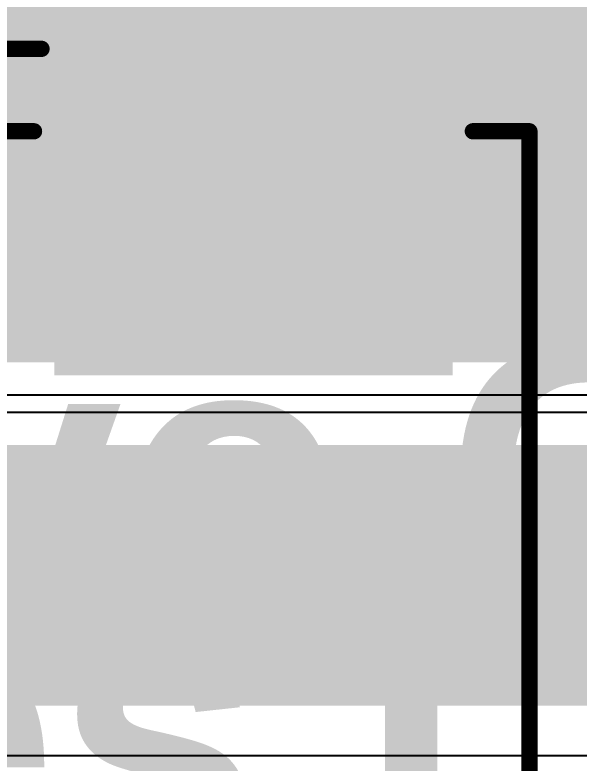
# Model space of a CAD drawing. Header units: inches. Extents: x -21 to 276, y -5 to 220.
# Drawn here: x 30.08 to 34.47, y 24.04 to 29.87 of the extents above; entities that cross this region are included whole.
import ezdxf

# ---------------------------------------------------------------- set-up
doc = ezdxf.new("R2010")
doc.units = ezdxf.units.IN
for name, color, linetype in [('Bottom Layer', 5, 'Continuous'), ('Bottom Overlay', 54, 'Continuous'), ('Bottom Paste', 16, 'Continuous'), ('Bottom Solder', 6, 'Continuous'), ('Top Layer', 1, 'Continuous'), ('Top Overlay', 2, 'Continuous')]:
    doc.layers.add(name, color=color, linetype=linetype)
doc.styles.add('Arial_Bold', font='', dxfattribs={"height": 0.2})
doc.styles.get('Arial_Bold').set_extended_font_data('Arial', bold=True)

# ---------------------------------------------------------------- blocks, each defined once
blk = doc.blocks.new('C____D_B_14')
at = {"layer": 'Bottom Layer'}
blk.add_hatch(color=5, dxfattribs=at).paths.add_polyline_path([(-4.25, 1.45), (-1.85, 1.45), (-1.85, -1.45), (-4.25, -1.45)])
at = {"layer": 'Bottom Paste'}
blk.add_hatch(color=16, dxfattribs=at).paths.add_polyline_path([(-4.25, 1.45), (-1.85, 1.45), (-1.85, -1.45), (-4.25, -1.45)])
at = {"layer": 'Bottom Solder'}
blk.add_hatch(color=6, dxfattribs=at).paths.add_polyline_path([(-4.3516, 1.5516), (-1.7484, 1.5516), (-1.7484, -1.5516), (-4.3516, -1.5516)])
at = {"layer": 'Bottom Overlay'}
for points in [[(3.65, 2.15, 0.127, 0.127, 0), (-3.65, 2.15, 0.127, 0.127, 0)], [(-3.65, 1.7094, 0.127, 0.127, 0), (-3.65, 2.15, 0.127, 0.127, 0)], [(-4.2926, -2.3876, 0.127, 0.127, 0), (-4.2926, -1.651, 0.127, 0.127, 0)], [(-3.65, -2.15, 0.127, 0.127, 0), (-3.65, -1.7094, 0.127, 0.127, 0)]]:
    blk.add_lwpolyline(points, format="xyseb", dxfattribs=at)
for points in [[(-3.6818, 2.15, 0.0635, 0.0635, 1), (-3.6183, 2.15, 0.0635, 0.0635, 1)], [(-3.6818, 2.15, 0.0635, 0.0635, 1), (-3.6183, 2.15, 0.0635, 0.0635, 1)], [(-3.6818, 1.7094, 0.0635, 0.0635, 1), (-3.6183, 1.7094, 0.0635, 0.0635, 1)], [(-4.3243, -1.651, 0.0635, 0.0635, 1), (-4.2608, -1.651, 0.0635, 0.0635, 1)], [(-3.6818, -1.7094, 0.0635, 0.0635, 1), (-3.6183, -1.7094, 0.0635, 0.0635, 1)]]:
    blk.add_lwpolyline(points, format="xyseb", close=True, dxfattribs=at)

msp = doc.modelspace()

# ---------------------------------------------------------------- hatches: boundary and pattern name
at = {"layer": 'Bottom Layer'}
msp.add_hatch(color=5, dxfattribs=at).paths.add_polyline_path([(25.4384, 27.163), (38.468, 27.163), (38.468, 33.441), (25.4384, 33.441)])
at = {"layer": 'Top Layer'}
msp.add_hatch(color=1, dxfattribs=at).paths.add_polyline_path([(8.763, 24.4856), (49.8348, 24.4856), (49.8348, 26.5176), (8.763, 26.5176)])

# ---------------------------------------------------------------- linework, layer by layer
at = {"layer": 'Bottom Layer'}
msp.add_line((29.7635, 26.7745), (38.468, 26.7745), dxfattribs=at)
at = {"layer": 'Top Layer'}
for p, q in [((49.8348, 26.9061), (28.3021, 26.9061)), ((8.4373, 24.0971), (46.4999, 24.0971))]:
    msp.add_line(p, q, dxfattribs=at)

# ---------------------------------------------------------------- block references
at = {"rotation": 270}
msp.add_blockref('C____D_B_14', (31.938, 25.313), dxfattribs=at)

# ---------------------------------------------------------------- texts
at = {"layer": 'Top Overlay', "style": 'Arial_Bold'}
for s, p in [('© Netavo Global Data', (20.3045, 25.2779)), ('Services Ltd', (20.3045, 23.3041))]:
    msp.add_text(s, height=2.032, rotation=360, dxfattribs=at).set_placement(p)

doc.saveas('drawing.dxf')
